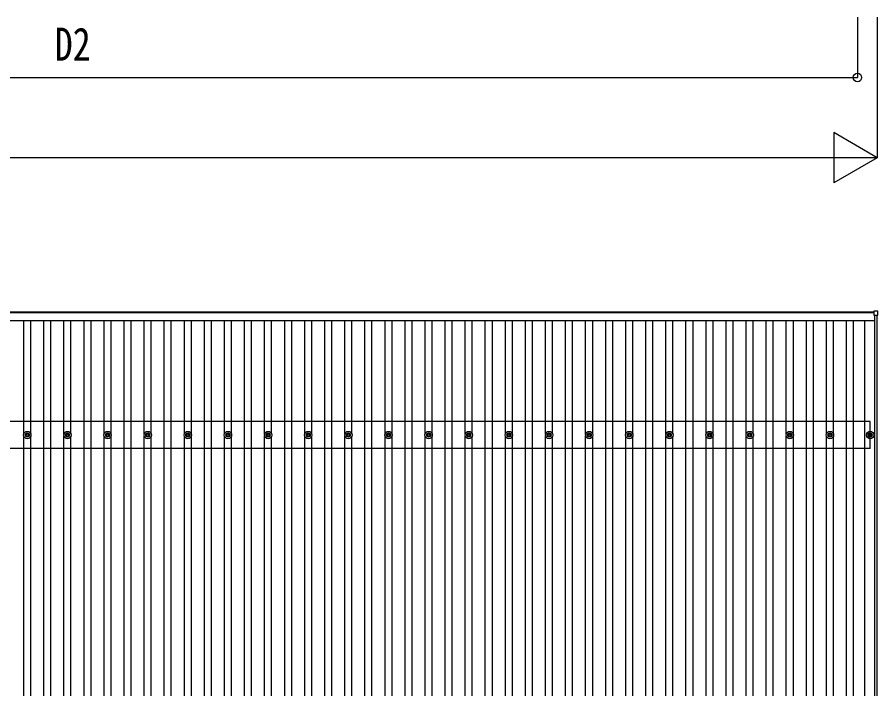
# Model space of a CAD drawing. Units: millimetres, scale not verified. Extents: x -21025 to 21025, y -14850 to 14850.
# Drawn here: x -6749 to -2460, y 3848 to 7193 of the extents above; entities that cross this region are included whole.
import ezdxf
from ezdxf.enums import TextEntityAlignment as Align

# ---------------------------------------------------------------- set-up
doc = ezdxf.new("R2010")
doc.units = ezdxf.units.MM
doc.header["$LTSCALE"] = 60
for name, color, linetype in [('0-5_YKK_13', 4, 'Continuous'), ('0-6_YKK_A1', 4, 'Continuous'), ('0-7_YKK_D', 6, 'Continuous')]:
    doc.layers.add(name, color=color, linetype=linetype)
doc.styles.add('ＭＳ ゴシック', font='')
doc.styles.get('ＭＳ ゴシック').set_extended_font_data('MS Gothic')

msp = doc.modelspace()

# ---------------------------------------------------------------- linework, layer by layer
at = {"layer": '0-5_YKK_13'}
for p, q in [((-2480.1, 5727.82), (-2480.1, 5709.82)), ((-2461.1, 5728.82), (-2479.1, 5728.82)), ((-2479.1, 5708.82), (-2461.1, 5708.82)), ((-2460.1, 5709.82), (-2460.1, 5727.82)), ((-6708.4, 5114.09), (-6703.99, 5114.09)), ((-6708.4, 5110.59), (-6703.99, 5110.59)), ((-6700.15, 5122.33), (-6700.15, 5117.92)), ((-6700.15, 5106.75), (-6700.15, 5102.34)), ((-6696.65, 5122.33), (-6696.65, 5117.92)), ((-6696.65, 5106.75), (-6696.65, 5102.34)), ((-6692.82, 5114.09), (-6688.41, 5114.09)), ((-6692.82, 5110.59), (-6688.41, 5110.59)), ((-6508.4, 5114.09), (-6503.99, 5114.09)), ((-6508.4, 5110.59), (-6503.99, 5110.59)), ((-6500.15, 5122.33), (-6500.15, 5117.92)), ((-6500.15, 5106.75), (-6500.15, 5102.34)), ((-6496.65, 5122.33), (-6496.65, 5117.92)), ((-6496.65, 5106.75), (-6496.65, 5102.34)), ((-6492.82, 5114.09), (-6488.41, 5114.09)), ((-6492.82, 5110.59), (-6488.41, 5110.59)), ((-6308.4, 5114.09), (-6303.99, 5114.09)), ((-6308.4, 5110.59), (-6303.99, 5110.59)), ((-6300.15, 5122.33), (-6300.15, 5117.92)), ((-6300.15, 5106.75), (-6300.15, 5102.34)), ((-6296.65, 5122.33), (-6296.65, 5117.92)), ((-6296.65, 5106.75), (-6296.65, 5102.34)), ((-6292.82, 5114.09), (-6288.41, 5114.09)), ((-6292.82, 5110.59), (-6288.41, 5110.59)), ((-6108.4, 5114.09), (-6103.99, 5114.09)), ((-6108.4, 5110.59), (-6103.99, 5110.59)), ((-6100.15, 5122.33), (-6100.15, 5117.92)), ((-6100.15, 5106.75), (-6100.15, 5102.34)), ((-6096.65, 5122.33), (-6096.65, 5117.92)), ((-6096.65, 5106.75), (-6096.65, 5102.34)), ((-6092.82, 5114.09), (-6088.41, 5114.09)), ((-6092.82, 5110.59), (-6088.41, 5110.59)), ((-5908.4, 5114.09), (-5903.99, 5114.09)), ((-5908.4, 5110.59), (-5903.99, 5110.59)), ((-5900.15, 5122.33), (-5900.15, 5117.92)), ((-5900.15, 5106.75), (-5900.15, 5102.34)), ((-5896.65, 5122.33), (-5896.65, 5117.92)), ((-5896.65, 5106.75), (-5896.65, 5102.34)), ((-5892.82, 5114.09), (-5888.41, 5114.09)), ((-5892.82, 5110.59), (-5888.41, 5110.59)), ((-5708.4, 5114.09), (-5703.99, 5114.09)), ((-5708.4, 5110.59), (-5703.99, 5110.59)), ((-5700.15, 5122.33), (-5700.15, 5117.92)), ((-5700.15, 5106.75), (-5700.15, 5102.34)), ((-5696.65, 5122.33), (-5696.65, 5117.92)), ((-5696.65, 5106.75), (-5696.65, 5102.34)), ((-5692.82, 5114.09), (-5688.41, 5114.09)), ((-5692.82, 5110.59), (-5688.41, 5110.59)), ((-5508.4, 5114.09), (-5503.99, 5114.09)), ((-5508.4, 5110.59), (-5503.99, 5110.59)), ((-5500.15, 5122.33), (-5500.15, 5117.92)), ((-5500.15, 5106.75), (-5500.15, 5102.34)), ((-5496.65, 5122.33), (-5496.65, 5117.92)), ((-5496.65, 5106.75), (-5496.65, 5102.34)), ((-5492.82, 5114.09), (-5488.41, 5114.09)), ((-5492.82, 5110.59), (-5488.41, 5110.59)), ((-5308.4, 5114.09), (-5303.99, 5114.09)), ((-5308.4, 5110.59), (-5303.99, 5110.59)), ((-5300.15, 5122.33), (-5300.15, 5117.92)), ((-5300.15, 5106.75), (-5300.15, 5102.34)), ((-5296.65, 5122.33), (-5296.65, 5117.92)), ((-5296.65, 5106.75), (-5296.65, 5102.34)), ((-5292.82, 5114.09), (-5288.41, 5114.09)), ((-5292.82, 5110.59), (-5288.41, 5110.59)), ((-5108.4, 5114.09), (-5103.99, 5114.09)), ((-5108.4, 5110.59), (-5103.99, 5110.59)), ((-5100.15, 5122.33), (-5100.15, 5117.92)), ((-5100.15, 5106.75), (-5100.15, 5102.34)), ((-5096.65, 5122.33), (-5096.65, 5117.92)), ((-5096.65, 5106.75), (-5096.65, 5102.34)), ((-5092.82, 5114.09), (-5088.41, 5114.09)), ((-5092.82, 5110.59), (-5088.41, 5110.59)), ((-4908.4, 5114.09), (-4903.99, 5114.09)), ((-4908.4, 5110.59), (-4903.99, 5110.59)), ((-4900.15, 5122.33), (-4900.15, 5117.92)), ((-4900.15, 5106.75), (-4900.15, 5102.34)), ((-4896.65, 5122.33), (-4896.65, 5117.92)), ((-4896.65, 5106.75), (-4896.65, 5102.34)), ((-4892.82, 5114.09), (-4888.41, 5114.09)), ((-4892.82, 5110.59), (-4888.41, 5110.59)), ((-4708.4, 5114.09), (-4703.99, 5114.09)), ((-4708.4, 5110.59), (-4703.99, 5110.59)), ((-4700.15, 5122.33), (-4700.15, 5117.92)), ((-4700.15, 5106.75), (-4700.15, 5102.34)), ((-4696.65, 5122.33), (-4696.65, 5117.92)), ((-4696.65, 5106.75), (-4696.65, 5102.34)), ((-4692.82, 5114.09), (-4688.41, 5114.09)), ((-4692.82, 5110.59), (-4688.41, 5110.59)), ((-4508.4, 5114.09), (-4503.99, 5114.09)), ((-4508.4, 5110.59), (-4503.99, 5110.59)), ((-4500.15, 5122.33), (-4500.15, 5117.92)), ((-4500.15, 5106.75), (-4500.15, 5102.34)), ((-4496.65, 5122.33), (-4496.65, 5117.92)), ((-4496.65, 5106.75), (-4496.65, 5102.34)), ((-4492.82, 5114.09), (-4488.41, 5114.09)), ((-4492.82, 5110.59), (-4488.41, 5110.59)), ((-4308.4, 5114.09), (-4303.99, 5114.09)), ((-4308.4, 5110.59), (-4303.99, 5110.59)), ((-4300.15, 5122.33), (-4300.15, 5117.92)), ((-4300.15, 5106.75), (-4300.15, 5102.34)), ((-4296.65, 5122.33), (-4296.65, 5117.92)), ((-4296.65, 5106.75), (-4296.65, 5102.34)), ((-4292.82, 5114.09), (-4288.41, 5114.09)), ((-4292.82, 5110.59), (-4288.41, 5110.59)), ((-4108.4, 5114.09), (-4103.99, 5114.09)), ((-4108.4, 5110.59), (-4103.99, 5110.59)), ((-4100.15, 5122.33), (-4100.15, 5117.92)), ((-4100.15, 5106.75), (-4100.15, 5102.34)), ((-4096.65, 5122.33), (-4096.65, 5117.92)), ((-4096.65, 5106.75), (-4096.65, 5102.34)), ((-4092.82, 5114.09), (-4088.41, 5114.09)), ((-4092.82, 5110.59), (-4088.41, 5110.59)), ((-3908.4, 5114.09), (-3903.99, 5114.09)), ((-3908.4, 5110.59), (-3903.99, 5110.59)), ((-3900.15, 5122.33), (-3900.15, 5117.92)), ((-3900.15, 5106.75), (-3900.15, 5102.34)), ((-3896.65, 5122.33), (-3896.65, 5117.92)), ((-3896.65, 5106.75), (-3896.65, 5102.34)), ((-3892.82, 5114.09), (-3888.41, 5114.09)), ((-3892.82, 5110.59), (-3888.41, 5110.59)), ((-3708.4, 5114.09), (-3703.99, 5114.09)), ((-3708.4, 5110.59), (-3703.99, 5110.59)), ((-3700.15, 5122.33), (-3700.15, 5117.92)), ((-3700.15, 5106.75), (-3700.15, 5102.34)), ((-3696.65, 5122.33), (-3696.65, 5117.92)), ((-3696.65, 5106.75), (-3696.65, 5102.34)), ((-3692.82, 5114.09), (-3688.41, 5114.09)), ((-3692.82, 5110.59), (-3688.41, 5110.59)), ((-3508.4, 5114.09), (-3503.99, 5114.09)), ((-3508.4, 5110.59), (-3503.99, 5110.59)), ((-3500.15, 5122.33), (-3500.15, 5117.92)), ((-3500.15, 5106.75), (-3500.15, 5102.34)), ((-3496.65, 5122.33), (-3496.65, 5117.92)), ((-3496.65, 5106.75), (-3496.65, 5102.34)), ((-3492.82, 5114.09), (-3488.41, 5114.09)), ((-3492.82, 5110.59), (-3488.41, 5110.59)), ((-3308.4, 5114.09), (-3303.99, 5114.09)), ((-3308.4, 5110.59), (-3303.99, 5110.59)), ((-3300.15, 5122.33), (-3300.15, 5117.92)), ((-3300.15, 5106.75), (-3300.15, 5102.34)), ((-3296.65, 5122.33), (-3296.65, 5117.92)), ((-3296.65, 5106.75), (-3296.65, 5102.34)), ((-3292.82, 5114.09), (-3288.41, 5114.09)), ((-3292.82, 5110.59), (-3288.41, 5110.59)), ((-3108.4, 5114.09), (-3103.99, 5114.09)), ((-3108.4, 5110.59), (-3103.99, 5110.59)), ((-3100.15, 5122.33), (-3100.15, 5117.92)), ((-3100.15, 5106.75), (-3100.15, 5102.34)), ((-3096.65, 5122.33), (-3096.65, 5117.92)), ((-3096.65, 5106.75), (-3096.65, 5102.34)), ((-3092.82, 5114.09), (-3088.41, 5114.09)), ((-3092.82, 5110.59), (-3088.41, 5110.59)), ((-2908.4, 5114.09), (-2903.99, 5114.09)), ((-2908.4, 5110.59), (-2903.99, 5110.59)), ((-2900.15, 5122.33), (-2900.15, 5117.92)), ((-2900.15, 5106.75), (-2900.15, 5102.34)), ((-2896.65, 5122.33), (-2896.65, 5117.92)), ((-2896.65, 5106.75), (-2896.65, 5102.34)), ((-2892.82, 5114.09), (-2888.41, 5114.09)), ((-2892.82, 5110.59), (-2888.41, 5110.59)), ((-2708.4, 5114.09), (-2703.99, 5114.09)), ((-2708.4, 5110.59), (-2703.99, 5110.59)), ((-2700.15, 5122.33), (-2700.15, 5117.92)), ((-2700.15, 5106.75), (-2700.15, 5102.34)), ((-2696.65, 5122.33), (-2696.65, 5117.92)), ((-2696.65, 5106.75), (-2696.65, 5102.34)), ((-2692.82, 5114.09), (-2688.41, 5114.09)), ((-2692.82, 5110.59), (-2688.41, 5110.59)), ((-2508.4, 5114.09), (-2503.99, 5114.09)), ((-2508.4, 5110.59), (-2503.99, 5110.59)), ((-2500.15, 5122.33), (-2500.15, 5117.92)), ((-2500.15, 5106.75), (-2500.15, 5102.34)), ((-2496.65, 5122.33), (-2496.65, 5117.92)), ((-2496.65, 5106.75), (-2496.65, 5102.34)), ((-2492.82, 5114.09), (-2488.41, 5114.09)), ((-2492.82, 5110.59), (-2488.41, 5110.59))]:
    msp.add_line(p, q, dxfattribs=at)
for centre, radius in [((-6698.4, 5112.34), 18.25), ((-6698.4, 5112.34), 10.15), ((-6698.4, 5112.34), 5.85), ((-6698.4, 5112.34), 5.25), ((-6498.4, 5112.34), 18.25), ((-6498.4, 5112.34), 10.15), ((-6498.4, 5112.34), 5.85), ((-6498.4, 5112.34), 5.25), ((-6298.4, 5112.34), 18.25), ((-6298.4, 5112.34), 10.15), ((-6298.4, 5112.34), 5.85), ((-6298.4, 5112.34), 5.25), ((-6098.4, 5112.34), 18.25), ((-6098.4, 5112.34), 10.15), ((-6098.4, 5112.34), 5.85), ((-6098.4, 5112.34), 5.25), ((-5898.4, 5112.34), 18.25), ((-5898.4, 5112.34), 10.15), ((-5898.4, 5112.34), 5.85), ((-5898.4, 5112.34), 5.25), ((-5698.4, 5112.34), 18.25), ((-5698.4, 5112.34), 10.15), ((-5698.4, 5112.34), 5.85), ((-5698.4, 5112.34), 5.25), ((-5498.4, 5112.34), 18.25), ((-5498.4, 5112.34), 10.15), ((-5498.4, 5112.34), 5.85), ((-5498.4, 5112.34), 5.25), ((-5298.4, 5112.34), 18.25), ((-5298.4, 5112.34), 10.15), ((-5298.4, 5112.34), 5.85), ((-5298.4, 5112.34), 5.25), ((-5098.4, 5112.34), 18.25), ((-5098.4, 5112.34), 10.15), ((-5098.4, 5112.34), 5.85), ((-5098.4, 5112.34), 5.25), ((-4898.4, 5112.34), 18.25), ((-4898.4, 5112.34), 10.15), ((-4898.4, 5112.34), 5.85), ((-4898.4, 5112.34), 5.25), ((-4698.4, 5112.34), 18.25), ((-4698.4, 5112.34), 10.15), ((-4698.4, 5112.34), 5.85), ((-4698.4, 5112.34), 5.25), ((-4498.4, 5112.34), 18.25), ((-4498.4, 5112.34), 10.15), ((-4498.4, 5112.34), 5.85), ((-4498.4, 5112.34), 5.25), ((-4298.4, 5112.34), 18.25), ((-4298.4, 5112.34), 10.15), ((-4298.4, 5112.34), 5.85), ((-4298.4, 5112.34), 5.25), ((-4098.4, 5112.34), 18.25), ((-4098.4, 5112.34), 10.15), ((-4098.4, 5112.34), 5.85), ((-4098.4, 5112.34), 5.25), ((-3898.4, 5112.34), 18.25), ((-3898.4, 5112.34), 10.15), ((-3898.4, 5112.34), 5.85), ((-3898.4, 5112.34), 5.25), ((-3698.4, 5112.34), 18.25), ((-3698.4, 5112.34), 10.15), ((-3698.4, 5112.34), 5.85), ((-3698.4, 5112.34), 5.25), ((-3498.4, 5112.34), 18.25), ((-3498.4, 5112.34), 10.15), ((-3498.4, 5112.34), 5.85), ((-3498.4, 5112.34), 5.25), ((-3298.4, 5112.34), 18.25), ((-3298.4, 5112.34), 10.15), ((-3298.4, 5112.34), 5.85), ((-3298.4, 5112.34), 5.25), ((-3098.4, 5112.34), 18.25), ((-3098.4, 5112.34), 10.15), ((-3098.4, 5112.34), 5.85), ((-3098.4, 5112.34), 5.25), ((-2898.4, 5112.34), 18.25), ((-2898.4, 5112.34), 10.15), ((-2898.4, 5112.34), 5.85), ((-2898.4, 5112.34), 5.25), ((-2698.4, 5112.34), 18.25), ((-2698.4, 5112.34), 10.15), ((-2698.4, 5112.34), 5.85), ((-2698.4, 5112.34), 5.25), ((-2498.4, 5112.34), 18.25), ((-2498.4, 5112.34), 10.15), ((-2498.4, 5112.34), 5.85), ((-2498.4, 5112.34), 5.25)]:
    msp.add_circle(centre, radius, dxfattribs=at)
for centre, start, end in [((-2479.1, 5727.82), 90, 180), ((-2479.1, 5709.82), 180, 270), ((-2461.1, 5727.82), 0, 90), ((-2461.1, 5709.82), 270, 0)]:
    msp.add_arc(centre, 1, start, end, dxfattribs=at)
at = {"layer": '0-6_YKK_A1'}
for p, q in [((-8487.4, 5725.52), (-2480.1, 5725.52)), ((-2480.1, 5720.73), (-8472.4, 5720.73)), ((-2475.4, 310.39), (-2475.4, 5708.82)), ((-2463.4, 310.39), (-2463.4, 5708.82)), ((-8472.4, 5682.73), (-2475.4, 5682.73)), ((-6715.9, 5117.52), (-6715.9, 5682.73)), ((-6680.9, 5117.51), (-6680.9, 5682.73)), ((-6615.9, 341.72), (-6615.9, 5682.73)), ((-6580.9, 341.72), (-6580.9, 5682.73)), ((-6515.9, 5117.52), (-6515.9, 5682.73)), ((-6480.9, 5117.51), (-6480.9, 5682.73)), ((-6415.9, 341.72), (-6415.9, 5682.73)), ((-6380.9, 341.72), (-6380.9, 5682.73)), ((-6315.9, 5117.52), (-6315.9, 5682.73)), ((-6280.9, 5117.51), (-6280.9, 5682.73)), ((-6215.9, 341.72), (-6215.9, 5682.73)), ((-6180.9, 341.72), (-6180.9, 5682.73)), ((-6115.9, 5117.52), (-6115.9, 5682.73)), ((-6080.9, 5117.51), (-6080.9, 5682.73)), ((-6015.9, 341.72), (-6015.9, 5682.73)), ((-5980.9, 341.72), (-5980.9, 5682.73)), ((-5915.9, 5117.52), (-5915.9, 5682.73)), ((-5880.9, 5117.51), (-5880.9, 5682.73)), ((-5815.9, 341.72), (-5815.9, 5682.73)), ((-5780.9, 341.72), (-5780.9, 5682.73)), ((-5715.9, 5117.52), (-5715.9, 5682.73)), ((-5680.9, 5117.51), (-5680.9, 5682.73)), ((-5615.9, 341.72), (-5615.9, 5682.73)), ((-5580.9, 341.72), (-5580.9, 5682.73)), ((-5515.9, 5117.52), (-5515.9, 5682.73)), ((-5480.9, 5117.51), (-5480.9, 5682.73)), ((-5415.9, 341.72), (-5415.9, 5682.73)), ((-5380.9, 341.72), (-5380.9, 5682.73)), ((-5315.9, 5117.52), (-5315.9, 5682.73)), ((-5280.9, 5117.51), (-5280.9, 5682.73)), ((-5215.9, 341.72), (-5215.9, 5682.73)), ((-5180.9, 341.72), (-5180.9, 5682.73)), ((-5115.9, 5117.52), (-5115.9, 5682.73)), ((-5080.9, 5117.51), (-5080.9, 5682.73)), ((-5015.9, 341.72), (-5015.9, 5682.73)), ((-4980.9, 341.72), (-4980.9, 5682.73)), ((-4915.9, 5117.52), (-4915.9, 5682.73)), ((-4880.9, 5117.51), (-4880.9, 5682.73)), ((-4815.9, 341.72), (-4815.9, 5682.73)), ((-4780.9, 341.72), (-4780.9, 5682.73)), ((-4715.9, 5117.52), (-4715.9, 5682.73)), ((-4680.9, 5117.51), (-4680.9, 5682.73)), ((-4615.9, 341.72), (-4615.9, 5682.73)), ((-4580.9, 341.72), (-4580.9, 5682.73)), ((-4515.9, 5117.52), (-4515.9, 5682.73)), ((-4480.9, 5117.51), (-4480.9, 5682.73)), ((-4415.9, 341.72), (-4415.9, 5682.73)), ((-4380.9, 341.72), (-4380.9, 5682.73)), ((-4315.9, 5117.52), (-4315.9, 5682.73)), ((-4280.9, 5117.51), (-4280.9, 5682.73)), ((-4215.9, 341.72), (-4215.9, 5682.73)), ((-4180.9, 341.72), (-4180.9, 5682.73)), ((-4115.9, 5117.52), (-4115.9, 5682.73)), ((-4080.9, 5117.51), (-4080.9, 5682.73)), ((-4015.9, 341.72), (-4015.9, 5682.73)), ((-3980.9, 341.72), (-3980.9, 5682.73)), ((-3915.9, 5117.52), (-3915.9, 5682.73)), ((-3880.9, 5117.51), (-3880.9, 5682.73)), ((-3815.9, 341.72), (-3815.9, 5682.73)), ((-3780.9, 341.72), (-3780.9, 5682.73)), ((-3715.9, 5117.52), (-3715.9, 5682.73)), ((-3680.9, 5117.51), (-3680.9, 5682.73)), ((-3615.9, 341.72), (-3615.9, 5682.73)), ((-3580.9, 341.72), (-3580.9, 5682.73)), ((-3515.9, 5117.52), (-3515.9, 5682.73)), ((-3480.9, 5117.51), (-3480.9, 5682.73)), ((-3415.9, 341.72), (-3415.9, 5682.73)), ((-3380.9, 341.72), (-3380.9, 5682.73)), ((-3315.9, 5117.52), (-3315.9, 5682.73)), ((-3280.9, 5117.51), (-3280.9, 5682.73)), ((-3215.9, 341.72), (-3215.9, 5682.73)), ((-3180.9, 341.72), (-3180.9, 5682.73)), ((-3115.9, 5117.52), (-3115.9, 5682.73)), ((-3080.9, 5117.51), (-3080.9, 5682.73)), ((-3015.9, 341.72), (-3015.9, 5682.73)), ((-2980.9, 341.72), (-2980.9, 5682.73)), ((-2915.9, 5117.52), (-2915.9, 5682.73)), ((-2880.9, 5117.51), (-2880.9, 5682.73)), ((-2815.9, 341.72), (-2815.9, 5682.73)), ((-2780.9, 341.72), (-2780.9, 5682.73)), ((-2715.9, 5117.52), (-2715.9, 5682.73)), ((-2680.9, 5117.51), (-2680.9, 5682.73)), ((-2615.9, 341.72), (-2615.9, 5682.73)), ((-2580.9, 341.72), (-2580.9, 5682.73)), ((-2524.9, 341.72), (-2524.9, 5682.73)), ((-2498.4, 5179.34), (-18098.4, 5179.34)), ((-2498.4, 5045.34), (-2498.4, 5179.34)), ((-6715.9, 3717.52), (-6715.9, 5107.15)), ((-6680.9, 3717.51), (-6680.9, 5107.17)), ((-6515.9, 3717.52), (-6515.9, 5107.15)), ((-6480.9, 3717.51), (-6480.9, 5107.17)), ((-6315.9, 3717.52), (-6315.9, 5107.15)), ((-6280.9, 3717.51), (-6280.9, 5107.17)), ((-6115.9, 3717.52), (-6115.9, 5107.15)), ((-6080.9, 3717.51), (-6080.9, 5107.17)), ((-5915.9, 3717.52), (-5915.9, 5107.15)), ((-5880.9, 3717.51), (-5880.9, 5107.17)), ((-5715.9, 3717.52), (-5715.9, 5107.15)), ((-5680.9, 3717.51), (-5680.9, 5107.17)), ((-5515.9, 3717.52), (-5515.9, 5107.15)), ((-5480.9, 3717.51), (-5480.9, 5107.17)), ((-5315.9, 3717.52), (-5315.9, 5107.15)), ((-5280.9, 3717.51), (-5280.9, 5107.17)), ((-5115.9, 3717.52), (-5115.9, 5107.15)), ((-5080.9, 3717.51), (-5080.9, 5107.17)), ((-4915.9, 3717.52), (-4915.9, 5107.15)), ((-4880.9, 3717.51), (-4880.9, 5107.17)), ((-4715.9, 3717.52), (-4715.9, 5107.15)), ((-4680.9, 3717.51), (-4680.9, 5107.17)), ((-4515.9, 3717.52), (-4515.9, 5107.15)), ((-4480.9, 3717.51), (-4480.9, 5107.17)), ((-4315.9, 3717.52), (-4315.9, 5107.15)), ((-4280.9, 3717.51), (-4280.9, 5107.17)), ((-4115.9, 3717.52), (-4115.9, 5107.15)), ((-4080.9, 3717.51), (-4080.9, 5107.17)), ((-3915.9, 3717.52), (-3915.9, 5107.15)), ((-3880.9, 3717.51), (-3880.9, 5107.17)), ((-3715.9, 3717.52), (-3715.9, 5107.15)), ((-3680.9, 3717.51), (-3680.9, 5107.17)), ((-3515.9, 3717.52), (-3515.9, 5107.15)), ((-3480.9, 3717.51), (-3480.9, 5107.17)), ((-3315.9, 3717.52), (-3315.9, 5107.15)), ((-3280.9, 3717.51), (-3280.9, 5107.17)), ((-3115.9, 3717.52), (-3115.9, 5107.15)), ((-3080.9, 3717.51), (-3080.9, 5107.17)), ((-2915.9, 3717.52), (-2915.9, 5107.15)), ((-2880.9, 3717.51), (-2880.9, 5107.17)), ((-2715.9, 3717.52), (-2715.9, 5107.15)), ((-2680.9, 3717.51), (-2680.9, 5107.17)), ((-2498.4, 5045.34), (-18098.4, 5045.34))]:
    msp.add_line(p, q, dxfattribs=at)
at = {"layer": '0-7_YKK_D'}
for p, q in [((-2561.9, 7193.22), (-2561.9, 6892.22)), ((-2463.4, 7193.22), (-2463.4, 6492.22)), ((-10298.4, 6893.22), (-2561.9, 6893.22)), ((-2463.4, 6493.22), (-2679.91, 6618.22)), ((-2679.91, 6618.22), (-2679.91, 6368.22)), ((-2713.4, 6493.22), (-17883.4, 6493.22)), ((-2463.4, 6493.22), (-2896.41, 6493.22)), ((-2463.4, 6493.22), (-2679.91, 6368.22))]:
    msp.add_line(p, q, dxfattribs=at)
msp.add_circle((-2561.9, 6893.22), 21.25, dxfattribs=at)

# ---------------------------------------------------------------- texts
at = {"layer": '0-7_YKK_D', "style": 'ＭＳ ゴシック', "width": 0.8}
msp.add_text('D2', height=165, dxfattribs=at).set_placement((-6562.15, 6927.22), align=Align.BOTTOM_LEFT)

doc.saveas('drawing.dxf')
